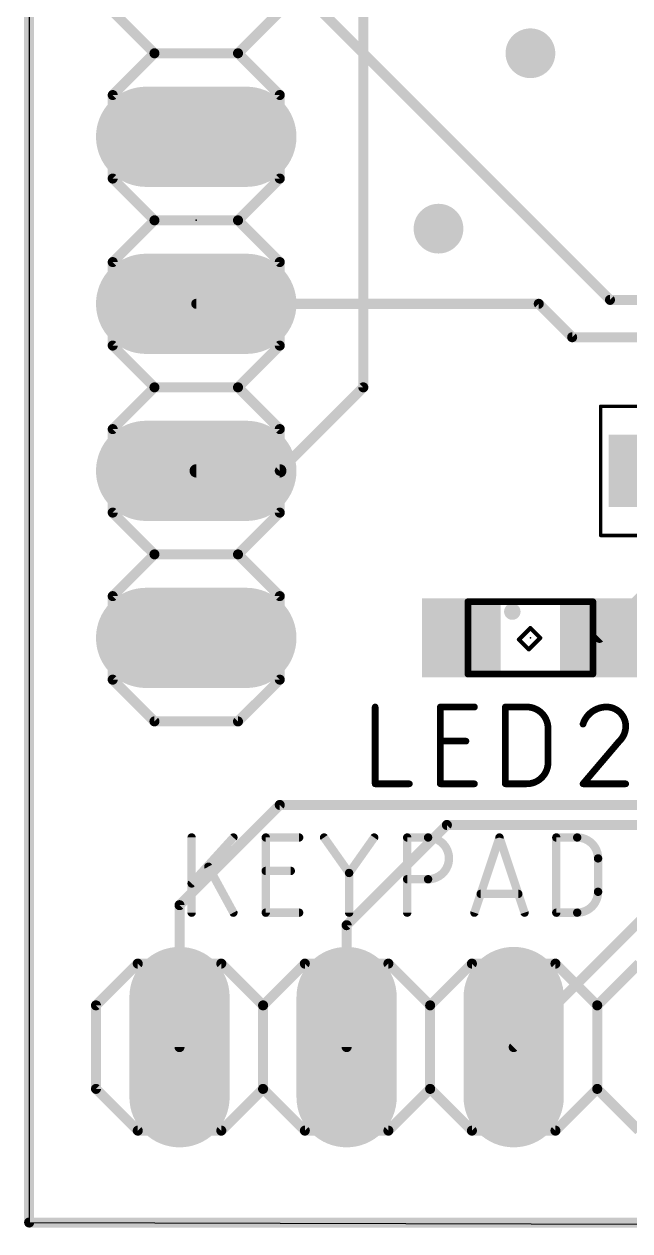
# Model space of a CAD drawing. Extents: x -4.2 to 49.6, y -0.6 to 56.
# Drawn here: x -0.08 to 9.13, y -0.13 to 18.22 of the extents above; entities that cross this region are included whole.
import ezdxf

# ---------------------------------------------------------------- set-up
doc = ezdxf.new("R2010")
doc.units = 0
for name, color, linetype in [('1', 22, 'CONTINUOUS'), ('16', 175, 'CONTINUOUS'), ('17', 82, 'CONTINUOUS'), ('18', 82, 'CONTINUOUS'), ('20', 30, 'CONTINUOUS'), ('21', 253, 'CONTINUOUS'), ('23', 7, 'CONTINUOUS'), ('25', 253, 'CONTINUOUS'), ('39', 22, 'CONTINUOUS'), ('51', 253, 'CONTINUOUS')]:
    doc.layers.add(name, color=color, linetype=linetype)

# ---------------------------------------------------------------- blocks, each defined once
blk = doc.blocks.new('RECT')
blk.add_solid([(-0.5, -0.5), (0.5, -0.5), (-0.5, 0.5), (0.5, 0.5)])
blk = doc.blocks.new('LONGP100')
at = {"const_width": 1}
blk.add_lwpolyline([(-0.5, 0), (0.5, 0)], dxfattribs=at)
at = {"const_width": 0.5}
for points in [[(-0.5, 0.25, 1), (-0.5, -0.25)], [(0.5, -0.25, 1), (0.5, 0.25)]]:
    blk.add_lwpolyline(points, format="xyb", dxfattribs=at)
blk = doc.blocks.new('ROUNDV')
at = {"const_width": 0.5}
blk.add_lwpolyline([(0, -0.25, 1), (0, 0.25, 1), (0, -0.25)], format="xyb", dxfattribs=at)

msp = doc.modelspace()

# ---------------------------------------------------------------- linework, layer by layer
at = {"layer": '1'}
for points, const_width in [([(0, 55.88), (0, 0)], 0.1524), ([(5.08, 21.59), (5.08, 12.7)], 0.1524), ([(5.08, 12.7), (3.81, 11.43)], 0.1524), ([(3.81, 11.43), (2.54, 11.43)], 0.2032), ([(9.31, 9.53), (8.67, 8.89)], 0.1524), ([(0, 0), (46.99, 0)], 0.1524)]:
    msp.add_lwpolyline(points, dxfattribs=dict(at, const_width=const_width))
for points, const_width in [([(5.0419, 12.7, 1), (5.1181, 12.7)], 0.0762), ([(5.1069, 12.6731, 1), (5.0531, 12.7269)], 0.0762), ([(2.54, 11.4808, 1), (2.54, 11.3792)], 0.1016), ([(3.7831, 11.4569, 1), (3.8369, 11.4031)], 0.0762), ([(3.81, 11.3792, 1), (3.81, 11.4808)], 0.1016), ([(8.6431, 8.9169, 1), (8.6969, 8.8631)], 0.0762), ([(0, 0.0381, 1), (0, -0.0381)], 0.0762), ([(-0.0381, 0, 1), (0.0381, 0)], 0.0762)]:
    msp.add_lwpolyline(points, format="xyb", dxfattribs=dict(at, const_width=const_width))
at = {"layer": '16', "const_width": 0.1524}
for points in [[(0, 0), (0, 55.88)], [(8.83, 14.03), (3.81, 19.05)], [(2.54, 13.97), (7.747, 13.97)], [(8.255, 13.462), (7.747, 13.97)], [(10.84, 14.03), (8.83, 14.03)], [(13.462, 13.462), (8.255, 13.462)], [(3.81, 6.35), (2.286, 4.826)], [(11.43, 6.35), (3.81, 6.35)], [(6.35, 6.0452), (4.826, 4.5212)], [(11.5563, 6.0452), (6.35, 6.0452)], [(7.366, 2.667), (10.4394, 5.7404)], [(2.286, 4.826), (2.286, 2.667)], [(4.826, 4.5212), (4.826, 2.667)], [(49.53, 0), (0, 0)]]:
    msp.add_lwpolyline(points, dxfattribs=at)
at = {"layer": '16', "const_width": 0.0762}
for points in [[(2.54, 14.0081, 1), (2.54, 13.9319)], [(7.7739, 13.9969, 1), (7.7201, 13.9431)], [(7.747, 13.9319, 1), (7.747, 14.0081)], [(8.83, 14.0681, 1), (8.83, 13.9919)], [(8.8031, 14.0031, 1), (8.8569, 14.0569)], [(8.255, 13.5001, 1), (8.255, 13.4239)], [(8.2281, 13.4351, 1), (8.2819, 13.4889)], [(3.81, 6.3881, 1), (3.81, 6.3119)], [(3.8369, 6.3231, 1), (3.7831, 6.3769)], [(6.35, 6.0833, 1), (6.35, 6.0071)], [(6.3769, 6.0183, 1), (6.3231, 6.0721)], [(2.3241, 4.826, 1), (2.2479, 4.826)], [(2.2591, 4.8529, 1), (2.3129, 4.7991)], [(4.8641, 4.5212, 1), (4.7879, 4.5212)], [(4.7991, 4.5481, 1), (4.8529, 4.4943)], [(2.2479, 2.667, 1), (2.3241, 2.667)], [(4.7879, 2.667, 1), (4.8641, 2.667)], [(7.3391, 2.6939, 1), (7.3929, 2.6401)], [(0, 0.0381, 1), (0, -0.0381)], [(-0.0381, 0, 1), (0.0381, 0)]]:
    msp.add_lwpolyline(points, format="xyb", dxfattribs=at)
at = {"layer": '20'}
for p, q in [((0, 54.6), (0, 0)), ((0, 0), (45.644, -0.127))]:
    msp.add_line(p, q, dxfattribs=at)
at = {"layer": '21'}
for points, const_width in [([(1.905, 17.78), (1.27, 18.415)], 0.1524), ([(3.81, 18.415), (3.175, 17.78)], 0.1524), ([(1.27, 17.145), (1.905, 17.78)], 0.1524), ([(3.175, 17.78), (1.905, 17.78)], 0.1524), ([(3.175, 17.78), (3.81, 17.145)], 0.1524), ([(1.27, 15.875), (1.27, 17.145)], 0.1524), ([(3.81, 17.145), (3.81, 15.875)], 0.1524), ([(1.905, 15.24), (1.27, 15.875)], 0.1524), ([(3.81, 15.875), (3.175, 15.24)], 0.1524), ([(1.905, 15.24), (1.27, 14.605)], 0.1524), ([(3.175, 15.24), (1.905, 15.24)], 0.1524), ([(3.81, 14.605), (3.175, 15.24)], 0.1524), ([(1.27, 13.335), (1.27, 14.605)], 0.1524), ([(3.81, 14.605), (3.81, 13.335)], 0.1524), ([(1.905, 12.7), (1.27, 13.335)], 0.1524), ([(3.81, 13.335), (3.175, 12.7)], 0.1524), ([(1.27, 12.065), (1.905, 12.7)], 0.1524), ([(3.175, 12.7), (1.905, 12.7)], 0.1524), ([(3.175, 12.7), (3.81, 12.065)], 0.1524), ([(1.27, 10.795), (1.27, 12.065)], 0.1524), ([(3.81, 12.065), (3.81, 10.795)], 0.1524), ([(1.905, 10.16), (1.27, 10.795)], 0.1524), ([(3.81, 10.795), (3.175, 10.16)], 0.1524), ([(1.905, 10.16), (1.27, 9.525)], 0.1524), ([(3.175, 10.16), (1.905, 10.16)], 0.1524), ([(3.81, 9.525), (3.175, 10.16)], 0.1524), ([(1.27, 8.255), (1.27, 9.525)], 0.1524), ([(3.81, 9.525), (3.81, 8.255)], 0.1524), ([(7.445, 8.865), (7.62, 9.04)], 0.0634), ([(7.62, 9.04), (7.77, 8.89)], 0.0634), ([(7.595, 8.715), (7.445, 8.865)], 0.0634), ([(7.77, 8.89), (7.595, 8.715)], 0.0634), ([(1.905, 7.62), (1.27, 8.255)], 0.1524), ([(3.81, 8.255), (3.175, 7.62)], 0.1524), ([(3.175, 7.62), (1.905, 7.62)], 0.1524), ([(1.016, 3.302), (1.651, 3.937)], 0.1524), ([(1.651, 3.937), (2.921, 3.937)], 0.1524), ([(3.556, 3.302), (2.921, 3.937)], 0.1524), ([(3.556, 3.302), (4.191, 3.937)], 0.1524), ([(4.191, 3.937), (5.461, 3.937)], 0.1524), ([(5.461, 3.937), (6.096, 3.302)], 0.1524), ([(6.096, 3.302), (6.731, 3.937)], 0.1524), ([(6.731, 3.937), (8.001, 3.937)], 0.1524), ([(8.001, 3.937), (8.636, 3.302)], 0.1524), ([(8.636, 3.302), (9.271, 3.937)], 0.1524), ([(1.016, 2.032), (1.016, 3.302)], 0.1524), ([(3.556, 2.032), (3.556, 3.302)], 0.1524), ([(6.096, 2.032), (6.096, 3.302)], 0.1524), ([(8.636, 2.032), (8.636, 3.302)], 0.1524), ([(1.651, 1.397), (1.016, 2.032)], 0.1524), ([(2.921, 1.397), (3.556, 2.032)], 0.1524), ([(4.191, 1.397), (3.556, 2.032)], 0.1524), ([(6.096, 2.032), (5.461, 1.397)], 0.1524), ([(6.731, 1.397), (6.096, 2.032)], 0.1524), ([(8.636, 2.032), (8.001, 1.397)], 0.1524), ([(9.271, 1.397), (8.636, 2.032)], 0.1524), ([(2.921, 1.397), (1.651, 1.397)], 0.1524), ([(5.461, 1.397), (4.191, 1.397)], 0.1524), ([(8.001, 1.397), (6.731, 1.397)], 0.1524)]:
    msp.add_lwpolyline(points, dxfattribs=dict(at, const_width=const_width))
for points, const_width in [([(1.905, 17.8181, 1), (1.905, 17.7419)], 0.0762), ([(1.9319, 17.7531, 1), (1.8781, 17.8069)], 0.0762), ([(1.8781, 17.7531, 1), (1.9319, 17.8069)], 0.0762), ([(3.2019, 17.8069, 1), (3.1481, 17.7531)], 0.0762), ([(3.1481, 17.8069, 1), (3.2019, 17.7531)], 0.0762), ([(3.175, 17.7419, 1), (3.175, 17.8181)], 0.0762), ([(1.3081, 17.145, 1), (1.2319, 17.145)], 0.0762), ([(1.2431, 17.1719, 1), (1.2969, 17.1181)], 0.0762), ([(3.8481, 17.145, 1), (3.7719, 17.145)], 0.0762), ([(3.7831, 17.1181, 1), (3.8369, 17.1719)], 0.0762), ([(1.2319, 15.875, 1), (1.3081, 15.875)], 0.0762), ([(1.2969, 15.9019, 1), (1.2431, 15.8481)], 0.0762), ([(3.7719, 15.875, 1), (3.8481, 15.875)], 0.0762), ([(3.8369, 15.8481, 1), (3.7831, 15.9019)], 0.0762), ([(1.905, 15.2781, 1), (1.905, 15.2019)], 0.0762), ([(1.9319, 15.2131, 1), (1.8781, 15.2669)], 0.0762), ([(1.8781, 15.2131, 1), (1.9319, 15.2669)], 0.0762), ([(3.2019, 15.2669, 1), (3.1481, 15.2131)], 0.0762), ([(3.1481, 15.2669, 1), (3.2019, 15.2131)], 0.0762), ([(3.175, 15.2019, 1), (3.175, 15.2781)], 0.0762), ([(1.3081, 14.605, 1), (1.2319, 14.605)], 0.0762), ([(3.8481, 14.605, 1), (3.7719, 14.605)], 0.0762), ([(1.2431, 14.6319, 1), (1.2969, 14.5781)], 0.0762), ([(3.7831, 14.5781, 1), (3.8369, 14.6319)], 0.0762), ([(1.2969, 13.3619, 1), (1.2431, 13.3081)], 0.0762), ([(3.8369, 13.3081, 1), (3.7831, 13.3619)], 0.0762), ([(1.2319, 13.335, 1), (1.3081, 13.335)], 0.0762), ([(3.7719, 13.335, 1), (3.8481, 13.335)], 0.0762), ([(1.905, 12.7381, 1), (1.905, 12.6619)], 0.0762), ([(1.9319, 12.6731, 1), (1.8781, 12.7269)], 0.0762), ([(1.8781, 12.6731, 1), (1.9319, 12.7269)], 0.0762), ([(3.2019, 12.7269, 1), (3.1481, 12.6731)], 0.0762), ([(3.1481, 12.7269, 1), (3.2019, 12.6731)], 0.0762), ([(3.175, 12.6619, 1), (3.175, 12.7381)], 0.0762), ([(1.3081, 12.065, 1), (1.2319, 12.065)], 0.0762), ([(1.2431, 12.0919, 1), (1.2969, 12.0381)], 0.0762), ([(3.8481, 12.065, 1), (3.7719, 12.065)], 0.0762), ([(3.7831, 12.0381, 1), (3.8369, 12.0919)], 0.0762), ([(1.2319, 10.795, 1), (1.3081, 10.795)], 0.0762), ([(1.2969, 10.8219, 1), (1.2431, 10.7681)], 0.0762), ([(3.7719, 10.795, 1), (3.8481, 10.795)], 0.0762), ([(3.8369, 10.7681, 1), (3.7831, 10.8219)], 0.0762), ([(1.905, 10.1981, 1), (1.905, 10.1219)], 0.0762), ([(1.9319, 10.1331, 1), (1.8781, 10.1869)], 0.0762), ([(1.8781, 10.1331, 1), (1.9319, 10.1869)], 0.0762), ([(3.2019, 10.1869, 1), (3.1481, 10.1331)], 0.0762), ([(3.1481, 10.1869, 1), (3.2019, 10.1331)], 0.0762), ([(3.175, 10.1219, 1), (3.175, 10.1981)], 0.0762), ([(1.3081, 9.525, 1), (1.2319, 9.525)], 0.0762), ([(1.2431, 9.5519, 1), (1.2969, 9.4981)], 0.0762), ([(3.8481, 9.525, 1), (3.7719, 9.525)], 0.0762), ([(3.7831, 9.4981, 1), (3.8369, 9.5519)], 0.0762), ([(7.345, 9.2275, 1), (7.345, 9.3525, 1), (7.345, 9.2275)], 0.125), ([(7.6312, 9.0512, 1), (7.6088, 9.0288)], 0.0317), ([(7.6312, 9.0288, 1), (7.6088, 9.0512)], 0.0317), ([(7.4562, 8.8762, 1), (7.4338, 8.8538)], 0.0317), ([(7.4338, 8.8762, 1), (7.4562, 8.8538)], 0.0317), ([(7.7812, 8.8788, 1), (7.7588, 8.9012)], 0.0317), ([(7.7588, 8.8788, 1), (7.7812, 8.9012)], 0.0317), ([(7.5838, 8.7262, 1), (7.6062, 8.7038)], 0.0317), ([(7.5838, 8.7038, 1), (7.6062, 8.7262)], 0.0317), ([(1.2319, 8.255, 1), (1.3081, 8.255)], 0.0762), ([(1.2969, 8.2819, 1), (1.2431, 8.2281)], 0.0762), ([(3.7719, 8.255, 1), (3.8481, 8.255)], 0.0762), ([(3.8369, 8.2281, 1), (3.7831, 8.2819)], 0.0762), ([(1.905, 7.6581, 1), (1.905, 7.5819)], 0.0762), ([(1.8781, 7.5931, 1), (1.9319, 7.6469)], 0.0762), ([(3.1481, 7.6469, 1), (3.2019, 7.5931)], 0.0762), ([(3.175, 7.5819, 1), (3.175, 7.6581)], 0.0762), ([(1.651, 3.9751, 1), (1.651, 3.8989)], 0.0762), ([(1.6779, 3.9101, 1), (1.6241, 3.9639)], 0.0762), ([(2.9479, 3.9639, 1), (2.8941, 3.9101)], 0.0762), ([(2.921, 3.8989, 1), (2.921, 3.9751)], 0.0762), ([(4.191, 3.9751, 1), (4.191, 3.8989)], 0.0762), ([(4.2179, 3.9101, 1), (4.1641, 3.9639)], 0.0762), ([(5.4879, 3.9639, 1), (5.4341, 3.9101)], 0.0762), ([(5.461, 3.8989, 1), (5.461, 3.9751)], 0.0762), ([(6.731, 3.9751, 1), (6.731, 3.8989)], 0.0762), ([(6.7579, 3.9101, 1), (6.7041, 3.9639)], 0.0762), ([(8.0279, 3.9639, 1), (7.9741, 3.9101)], 0.0762), ([(8.001, 3.8989, 1), (8.001, 3.9751)], 0.0762), ([(1.0541, 3.302, 1), (0.9779, 3.302)], 0.0762), ([(0.9891, 3.3289, 1), (1.0429, 3.2751)], 0.0762), ([(3.5941, 3.302, 1), (3.5179, 3.302)], 0.0762), ([(3.5291, 3.3289, 1), (3.5829, 3.2751)], 0.0762), ([(3.5291, 3.2751, 1), (3.5829, 3.3289)], 0.0762), ([(6.1341, 3.302, 1), (6.0579, 3.302)], 0.0762), ([(6.0691, 3.3289, 1), (6.1229, 3.2751)], 0.0762), ([(6.0691, 3.2751, 1), (6.1229, 3.3289)], 0.0762), ([(8.6741, 3.302, 1), (8.5979, 3.302)], 0.0762), ([(8.6091, 3.3289, 1), (8.6629, 3.2751)], 0.0762), ([(8.6091, 3.2751, 1), (8.6629, 3.3289)], 0.0762), ([(0.9779, 2.032, 1), (1.0541, 2.032)], 0.0762), ([(1.0429, 2.0589, 1), (0.9891, 2.0051)], 0.0762), ([(3.5179, 2.032, 1), (3.5941, 2.032)], 0.0762), ([(3.5829, 2.0589, 1), (3.5291, 2.0051)], 0.0762), ([(3.5829, 2.0051, 1), (3.5291, 2.0589)], 0.0762), ([(6.0579, 2.032, 1), (6.1341, 2.032)], 0.0762), ([(6.1229, 2.0589, 1), (6.0691, 2.0051)], 0.0762), ([(6.1229, 2.0051, 1), (6.0691, 2.0589)], 0.0762), ([(8.5979, 2.032, 1), (8.6741, 2.032)], 0.0762), ([(8.6629, 2.0589, 1), (8.6091, 2.0051)], 0.0762), ([(8.6629, 2.0051, 1), (8.6091, 2.0589)], 0.0762), ([(1.651, 1.4351, 1), (1.651, 1.3589)], 0.0762), ([(2.921, 1.3589, 1), (2.921, 1.4351)], 0.0762), ([(4.191, 1.4351, 1), (4.191, 1.3589)], 0.0762), ([(5.461, 1.3589, 1), (5.461, 1.4351)], 0.0762), ([(6.731, 1.4351, 1), (6.731, 1.3589)], 0.0762), ([(8.001, 1.3589, 1), (8.001, 1.4351)], 0.0762), ([(1.6241, 1.3701, 1), (1.6779, 1.4239)], 0.0762), ([(2.8941, 1.4239, 1), (2.9479, 1.3701)], 0.0762), ([(4.1641, 1.3701, 1), (4.2179, 1.4239)], 0.0762), ([(5.4341, 1.4239, 1), (5.4879, 1.3701)], 0.0762), ([(6.7041, 1.3701, 1), (6.7579, 1.4239)], 0.0762), ([(7.9741, 1.4239, 1), (8.0279, 1.3701)], 0.0762)]:
    msp.add_lwpolyline(points, format="xyb", dxfattribs=dict(at, const_width=const_width))
at = {"layer": '23'}
for p in [(2.54, 15.24), (7.62, 8.89)]:
    msp.add_point(p, dxfattribs=at)
at = {"layer": '25'}
for points, const_width in [([(5.2601, 7.8392), (5.2601, 6.6708)], 0.1016), ([(6.2507, 6.6708), (6.2507, 7.8392)], 0.1016), ([(6.2507, 7.8392), (6.7699, 7.8392)], 0.1016), ([(7.239, 6.6708), (7.239, 7.8392)], 0.1016), ([(7.239, 7.8392), (7.5635, 7.8392)], 0.1016), ([(7.8881, 7.5146), (7.8881, 6.9954)], 0.1016), ([(6.2507, 7.3199), (6.6401, 7.3199)], 0.1016), ([(8.9718, 7.3199), (8.4201, 6.6708)], 0.1016), ([(5.2601, 6.6708), (5.7793, 6.6708)], 0.1016), ([(6.7699, 6.6708), (6.2507, 6.6708)], 0.1016), ([(7.5635, 6.6708), (7.239, 6.6708)], 0.1016), ([(8.4201, 6.6708), (9.0692, 6.6708)], 0.1016), ([(2.4702, 4.7117), (2.4702, 5.8547)], 0.127), ([(3.1052, 5.8547), (2.4702, 5.1562)], 0.127), ([(3.5966, 4.7117), (3.5966, 5.8547)], 0.127), ([(3.5966, 5.8547), (4.1046, 5.8547)], 0.127), ([(4.4831, 5.8547), (4.8641, 5.315)], 0.127), ([(4.8641, 5.315), (5.2451, 5.8547)], 0.127), ([(5.7468, 4.7117), (5.7468, 5.8547)], 0.127), ([(5.7468, 5.8547), (6.0643, 5.8547)], 0.127), ([(6.7691, 4.7117), (7.1501, 5.8547)], 0.127), ([(7.1501, 5.8547), (7.5311, 4.7117)], 0.127), ([(8.0137, 4.7117), (8.0137, 5.8547)], 0.127), ([(8.0137, 5.8547), (8.3312, 5.8547)], 0.127), ([(8.6487, 5.5372), (8.6487, 5.0292)], 0.127), ([(3.1052, 4.7117), (2.7242, 5.4102)], 0.127), ([(3.5966, 5.3467), (3.9776, 5.3467)], 0.127), ([(4.8641, 4.7117), (4.8641, 5.315)], 0.127), ([(6.0643, 5.2197), (5.7468, 5.2197)], 0.127), ([(7.4359, 4.9975), (6.8643, 4.9975)], 0.127), ([(4.1046, 4.7117), (3.5966, 4.7117)], 0.127), ([(8.3312, 4.7117), (8.0137, 4.7117)], 0.127)]:
    msp.add_lwpolyline(points, dxfattribs=dict(at, const_width=const_width))
for points, const_width in [([(5.2855, 7.8392, 1), (5.2347, 7.8392)], 0.0508), ([(6.2761, 7.8392, 1), (6.2253, 7.8392)], 0.0508), ([(6.2507, 7.8646, 1), (6.2507, 7.8138)], 0.0508), ([(6.7699, 7.8138, 1), (6.7699, 7.8646)], 0.0508), ([(7.2644, 7.8392, 1), (7.2136, 7.8392)], 0.0508), ([(7.239, 7.8646, 1), (7.239, 7.8138)], 0.0508), ([(7.8881, 7.5146, 0.4142), (7.5635, 7.8392)], 0.1016), ([(7.5635, 7.8646, 1), (7.5635, 7.8138)], 0.0508), ([(7.5635, 7.8138, 1), (7.5635, 7.8646)], 0.0508), ([(8.7771, 7.8392, 0.3252), (8.4201, 7.5796)], 0.1016), ([(9.0692, 7.5471, 0.4142), (8.7771, 7.8392)], 0.1016), ([(8.7771, 7.8646, 1), (8.7771, 7.8138)], 0.0508), ([(8.7771, 7.8138, 1), (8.7771, 7.8646)], 0.0508), ([(7.9135, 7.5146, 1), (7.8627, 7.5146)], 0.0508), ([(7.8627, 7.5146, 1), (7.9135, 7.5146)], 0.0508), ([(8.3959, 7.5874, 1), (8.4443, 7.5717)], 0.0508), ([(8.9718, 7.3199, 0.2053), (9.0692, 7.5471)], 0.1016), ([(9.0946, 7.5471, 1), (9.0438, 7.5471)], 0.0508), ([(9.0438, 7.5471, 1), (9.0946, 7.5471)], 0.0508), ([(6.2507, 7.3453, 1), (6.2507, 7.2945)], 0.0508), ([(6.6401, 7.2945, 1), (6.6401, 7.3453)], 0.0508), ([(8.9543, 7.3383, 1), (8.9894, 7.3015)], 0.0508), ([(8.9912, 7.3035, 1), (8.9525, 7.3364)], 0.0508), ([(7.5635, 6.6708, 0.4142), (7.8881, 6.9954)], 0.1016), ([(7.9135, 6.9954, 1), (7.8627, 6.9954)], 0.0508), ([(7.8627, 6.9954, 1), (7.9135, 6.9954)], 0.0508), ([(5.2601, 6.6962, 1), (5.2601, 6.6454)], 0.0508), ([(5.2347, 6.6708, 1), (5.2855, 6.6708)], 0.0508), ([(5.7793, 6.6454, 1), (5.7793, 6.6962)], 0.0508), ([(6.2507, 6.6962, 1), (6.2507, 6.6454)], 0.0508), ([(6.2253, 6.6708, 1), (6.2761, 6.6708)], 0.0508), ([(6.7699, 6.6454, 1), (6.7699, 6.6962)], 0.0508), ([(7.239, 6.6962, 1), (7.239, 6.6454)], 0.0508), ([(7.2136, 6.6708, 1), (7.2644, 6.6708)], 0.0508), ([(7.5635, 6.6962, 1), (7.5635, 6.6454)], 0.0508), ([(7.5635, 6.6454, 1), (7.5635, 6.6962)], 0.0508), ([(8.4007, 6.6873, 1), (8.4394, 6.6543)], 0.0508), ([(8.4201, 6.6962, 1), (8.4201, 6.6454)], 0.0508), ([(9.0692, 6.6454, 1), (9.0692, 6.6962)], 0.0508), ([(2.5019, 5.8547, 1), (2.4384, 5.8547)], 0.0635), ([(3.1286, 5.8333, 1), (3.0817, 5.8761)], 0.0635), ([(3.6284, 5.8547, 1), (3.5649, 5.8547)], 0.0635), ([(3.5966, 5.8864, 1), (3.5966, 5.823)], 0.0635), ([(4.1046, 5.823, 1), (4.1046, 5.8864)], 0.0635), ([(4.509, 5.873, 1), (4.4572, 5.8364)], 0.0635), ([(5.271, 5.8364, 1), (5.2192, 5.873)], 0.0635), ([(5.7785, 5.8547, 1), (5.715, 5.8547)], 0.0635), ([(5.7468, 5.8864, 1), (5.7468, 5.823)], 0.0635), ([(6.0643, 5.2197, 1), (6.0643, 5.8547)], 0.127), ([(6.0643, 5.8864, 1), (6.0643, 5.823)], 0.0635), ([(6.0643, 5.823, 1), (6.0643, 5.8864)], 0.0635), ([(7.1802, 5.8647, 1), (7.12, 5.8447)], 0.0635), ([(7.1802, 5.8447, 1), (7.12, 5.8647)], 0.0635), ([(8.0455, 5.8547, 1), (7.982, 5.8547)], 0.0635), ([(8.0137, 5.8864, 1), (8.0137, 5.823)], 0.0635), ([(8.6487, 5.5372, 0.4142), (8.3312, 5.8547)], 0.127), ([(8.3312, 5.8864, 1), (8.3312, 5.823)], 0.0635), ([(8.3312, 5.823, 1), (8.3312, 5.8864)], 0.0635), ([(8.6805, 5.5372, 1), (8.6169, 5.5372)], 0.0635), ([(8.6169, 5.5372, 1), (8.6805, 5.5372)], 0.0635), ([(2.752, 5.4254, 1), (2.6963, 5.395)], 0.0635), ([(3.5966, 5.3784, 1), (3.5966, 5.315)], 0.0635), ([(3.9776, 5.315, 1), (3.9776, 5.3784)], 0.0635), ([(4.8382, 5.3333, 1), (4.89, 5.2966)], 0.0635), ([(4.8959, 5.315, 1), (4.8324, 5.315)], 0.0635), ([(4.8382, 5.2966, 1), (4.89, 5.3333)], 0.0635), ([(2.4467, 5.1776, 1), (2.4936, 5.1348)], 0.0635), ([(5.7468, 5.2515, 1), (5.7468, 5.188)], 0.0635), ([(6.0643, 5.2515, 1), (6.0643, 5.188)], 0.0635), ([(6.0643, 5.188, 1), (6.0643, 5.2515)], 0.0635), ([(6.8643, 5.0292, 1), (6.8643, 4.9657)], 0.0635), ([(7.4359, 4.9657, 1), (7.4359, 5.0292)], 0.0635), ([(8.3312, 4.7117, 0.4142), (8.6487, 5.0292)], 0.127), ([(8.6805, 5.0292, 1), (8.6169, 5.0292)], 0.0635), ([(8.6169, 5.0292, 1), (8.6805, 5.0292)], 0.0635), ([(3.5966, 4.7435, 1), (3.5966, 4.68)], 0.0635), ([(4.1046, 4.68, 1), (4.1046, 4.7435)], 0.0635), ([(8.0137, 4.7435, 1), (8.0137, 4.68)], 0.0635), ([(8.3312, 4.7435, 1), (8.3312, 4.68)], 0.0635), ([(8.3312, 4.68, 1), (8.3312, 4.7435)], 0.0635), ([(2.4384, 4.7117, 1), (2.5019, 4.7117)], 0.0635), ([(3.0773, 4.6965, 1), (3.133, 4.7269)], 0.0635), ([(3.5649, 4.7117, 1), (3.6284, 4.7117)], 0.0635), ([(4.8324, 4.7117, 1), (4.8959, 4.7117)], 0.0635), ([(5.715, 4.7117, 1), (5.7785, 4.7117)], 0.0635), ([(6.739, 4.7217, 1), (6.7992, 4.7017)], 0.0635), ([(7.501, 4.7017, 1), (7.5612, 4.7217)], 0.0635), ([(7.982, 4.7117, 1), (8.0455, 4.7117)], 0.0635)]:
    msp.add_lwpolyline(points, format="xyb", dxfattribs=dict(at, const_width=const_width))
at = {"layer": '39', "const_width": 0.0508}
for points in [[(8.687, 12.413), (11.633, 12.413)], [(8.687, 10.447), (8.687, 12.413)], [(11.633, 10.447), (8.687, 10.447)]]:
    msp.add_lwpolyline(points, dxfattribs=at)
at = {"layer": '39', "const_width": 0.0254}
for points in [[(8.687, 12.4257, 1), (8.687, 12.4003)], [(8.6997, 12.413, 1), (8.6743, 12.413)], [(8.687, 10.4597, 1), (8.687, 10.4343)], [(8.6743, 10.447, 1), (8.6997, 10.447)]]:
    msp.add_lwpolyline(points, format="xyb", dxfattribs=at)
at = {"layer": '51', "const_width": 0.1016}
for points in [[(8.57, 9.44), (6.67, 9.44)], [(6.67, 9.44), (6.67, 8.34)], [(8.57, 8.34), (8.57, 9.44)], [(6.67, 8.34), (8.57, 8.34)]]:
    msp.add_lwpolyline(points, dxfattribs=at)
at = {"layer": '51', "const_width": 0.0508}
for points in [[(6.67, 9.4654, 1), (6.67, 9.4146)], [(6.6954, 9.44, 1), (6.6446, 9.44)], [(8.5954, 9.44, 1), (8.5446, 9.44)], [(8.57, 9.4146, 1), (8.57, 9.4654)], [(6.67, 8.3654, 1), (6.67, 8.3146)], [(6.6446, 8.34, 1), (6.6954, 8.34)], [(8.5446, 8.34, 1), (8.5954, 8.34)], [(8.57, 8.3146, 1), (8.57, 8.3654)]]:
    msp.add_lwpolyline(points, format="xyb", dxfattribs=at)

# ---------------------------------------------------------------- block references
at = {"layer": '1', "yscale": 1.1}
msp.add_blockref('RECT', (9.31, 11.43), dxfattribs=at)
at = {"layer": '1', "xscale": 1.2, "yscale": 1.2}
for p in [(6.57, 8.89), (8.67, 8.89)]:
    msp.add_blockref('RECT', p, dxfattribs=at)
at = {"layer": '17', "xscale": 1.524, "yscale": 1.524}
for p in [(2.54, 16.51), (2.54, 16.51), (2.54, 13.97), (2.54, 13.97), (2.54, 11.43), (2.54, 11.43), (2.54, 8.89), (2.54, 8.89)]:
    msp.add_blockref('LONGP100', p, dxfattribs=at)
at = {"layer": '17', "xscale": 1.524, "yscale": 1.524, "rotation": 270}
for p in [(2.286, 2.667), (2.286, 2.667), (4.826, 2.667), (4.826, 2.667), (7.366, 2.667), (7.366, 2.667)]:
    msp.add_blockref('LONGP100', p, dxfattribs=at)
at = {"layer": '18', "xscale": 0.7564, "yscale": 0.7564}
for p in [(7.62, 17.78), (7.62, 17.78), (6.223, 15.113), (6.223, 15.113)]:
    msp.add_blockref('ROUNDV', p, dxfattribs=at)
at = {"layer": '51', "xscale": 0.508, "yscale": 0.508}
for p, rotation in [((2.54, 16.51), 270), ((2.54, 13.97), 270), ((2.54, 11.43), 270), ((2.54, 8.89), 270), ((2.286, 2.667), 180), ((4.826, 2.667), 180), ((7.366, 2.667), 180)]:
    msp.add_blockref('RECT', p, dxfattribs=dict(at, rotation=rotation))

doc.saveas('drawing.dxf')
